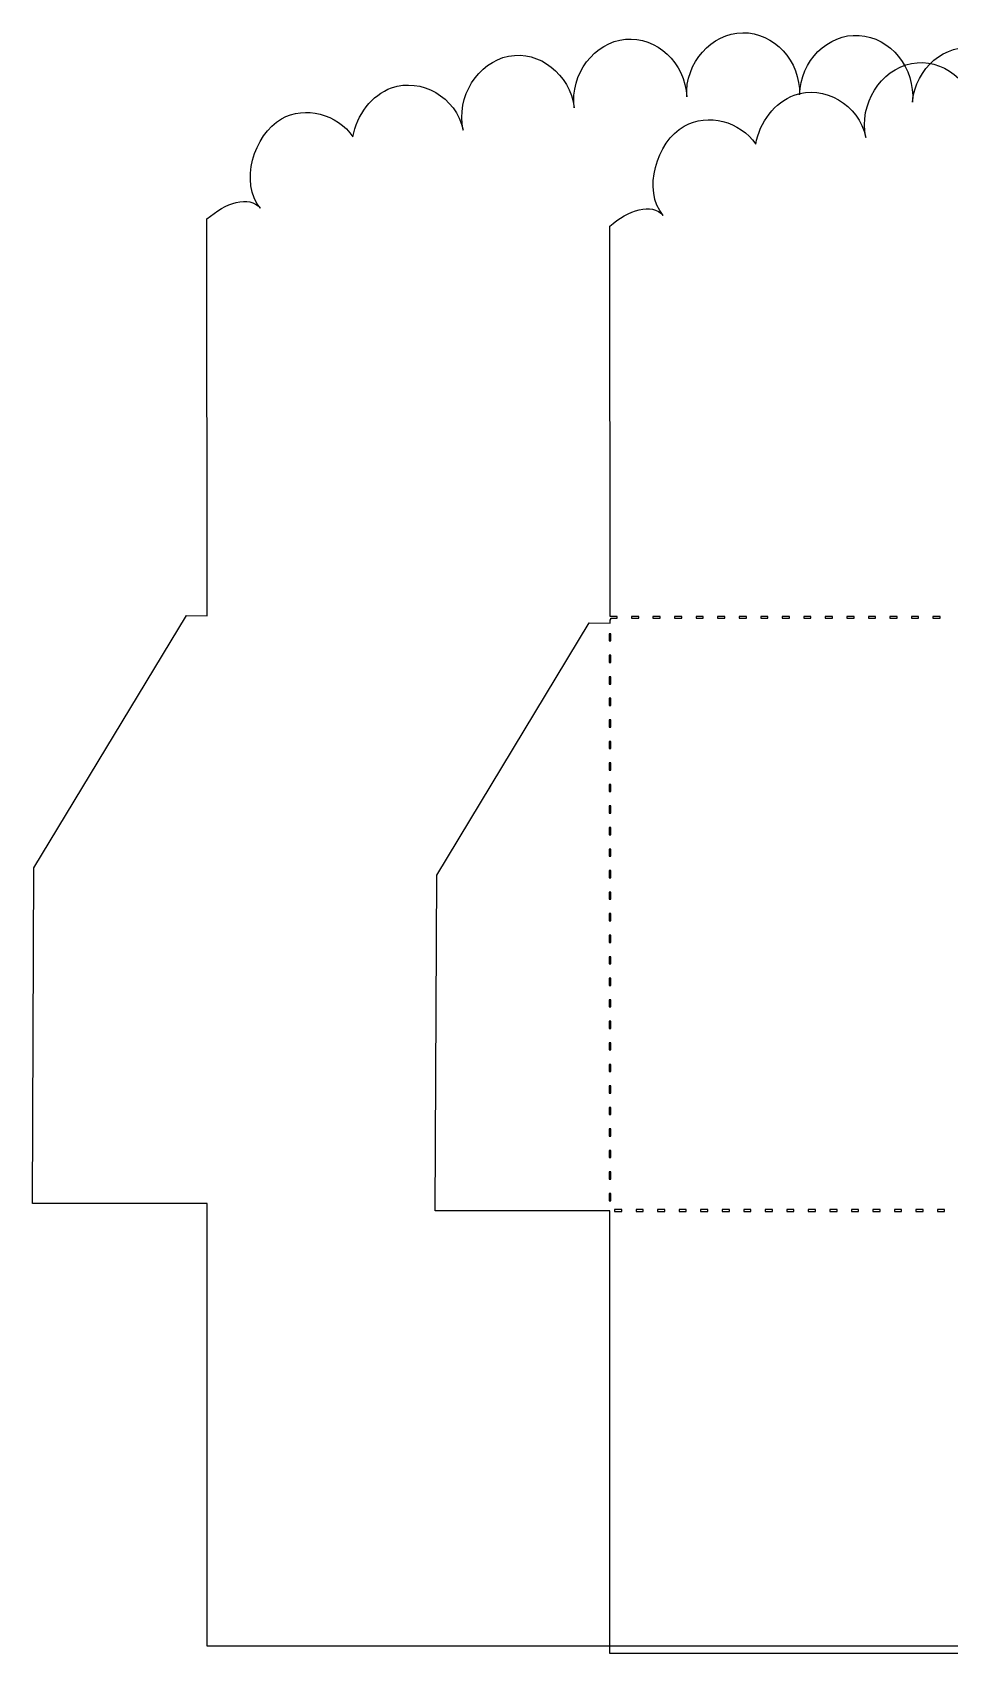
# Model space of a CAD drawing. Header units: centimetres. Extents: x -13.4 to 13.4, y -11.8 to 11.8.
# Drawn here: x -13.39 to 0, y -11.83 to 11.84 of the extents above; entities that cross this region are included whole.
import ezdxf

# ---------------------------------------------------------------- set-up
doc = ezdxf.new("R2010")
doc.units = ezdxf.units.CM
doc.header["$MEASUREMENT"] = 0
doc.layers.add('Layer 1', color=7, linetype='Continuous')

msp = doc.modelspace()

# ---------------------------------------------------------------- linework, layer by layer
at = {"layer": 'Layer 1', "color": 116, "lineweight": 25}
msp.add_open_spline([(-3.02312, 11.83286), (-3.47825, 11.82899), (-3.86565, 11.39617), (-3.84085, 10.89607), (-3.84085, 10.89607), (-3.86565, 11.39617), (-4.28038, 11.78024), (-4.73382, 11.73695), (-4.73382, 11.73695), (-5.18701, 11.69369), (-5.54468, 11.23149), (-5.48292, 10.73567), (-5.48292, 10.73567), (-5.54556, 11.23137), (-5.99234, 11.57631), (-6.44038, 11.48973), (-6.44038, 11.48973), (-6.88842, 11.40315), (-7.20999, 10.8975), (-7.10432, 10.41072), (-7.10432, 10.41072), (-7.21089, 10.89725), (-7.7162, 11.18018), (-8.14942, 11.02753), (-8.14942, 11.02753), (-8.43789, 10.92589), (-8.65537, 10.63217), (-8.71249, 10.31315), (-8.71249, 10.31315), (-8.94011, 10.64472), (-9.41273, 10.77186), (-9.75594, 10.57691), (-9.75594, 10.57691), (-10.16037, 10.34718), (-10.37352, 9.63384), (-10.06186, 9.26888), (-10.06186, 9.26888), (-10.23197, 9.46809), (-10.57301, 9.34625), (-10.84321, 9.11344), (-10.84321, 9.11344), (-10.84321, 9.11344), (-10.83908, 3.32072), (-10.83908, 3.32072), (-10.83908, 3.32072), (-10.83908, 3.32072), (-11.14418, 3.32485), (-11.14418, 3.32485), (-11.14418, 3.32485), (-11.14418, 3.32485), (-13.36999, -0.36195), (-13.36999, -0.36195), (-13.36999, -0.36195), (-13.36999, -0.36195), (-13.39149, -5.26005), (-13.39149, -5.26005), (-13.39149, -5.26005), (-13.39149, -5.26005), (-10.84157, -5.26005), (-10.84157, -5.26005), (-10.84157, -5.26005), (-10.84157, -5.26005), (-10.84157, -11.7258), (-10.84157, -11.7258), (-10.84157, -11.7258), (-10.84157, -11.7258), (4.92429, -11.7258), (4.92429, -11.7258), (4.92429, -11.7258), (4.92429, -11.7258), (4.92429, -5.26005), (4.92429, -5.26005), (4.92429, -5.26005), (4.92429, -5.26005), (7.51142, -5.26005), (7.51142, -5.26005), (7.51142, -5.26005), (7.51142, -5.26005), (7.48992, -0.36195), (7.48992, -0.36195), (7.48992, -0.36195), (7.48992, -0.36195), (5.23517, 3.30749), (5.23517, 3.30749), (5.23517, 3.30749), (5.23517, 3.30749), (4.9218, 3.31989), (4.9218, 3.31989), (4.9218, 3.31989), (4.9218, 3.31989), (4.92593, 9.09856), (4.92593, 9.09856), (4.92593, 9.09856), (4.65318, 9.34107), (4.30095, 9.47233), (4.12722, 9.26889), (4.12722, 9.26889), (4.43888, 9.63385), (4.22573, 10.34719), (3.8213, 10.57692), (3.8213, 10.57692), (3.41707, 10.80653), (2.83358, 10.58988), (2.68194, 10.11803), (2.68194, 10.11803), (2.83267, 10.59021), (2.54211, 11.12362), (2.10234, 11.25161), (2.10234, 11.25161), (1.66257, 11.3796), (1.174, 11.06137), (1.08617, 10.57031), (1.08617, 10.57031), (1.1731, 11.06155), (0.83564, 11.54529), (0.38502, 11.61376), (0.38502, 11.61376), (-0.0656, 11.68223), (-0.49878, 11.3186), (-0.54598, 10.82084), (-0.54598, 10.82084), (-0.49966, 11.3187), (-0.8698, 11.76674), (-1.32402, 11.79401), (-1.32402, 11.79401), (-1.77824, 11.82128), (-2.18118, 11.42368), (-2.19218, 10.92336), (-2.19218, 10.92336), (-2.18205, 11.4237), (-2.56826, 11.83673), (-3.02314, 11.83287), (-3.02314, 11.83287), (-3.02314, 11.83287), (-3.02312, 11.83286), (-3.02312, 11.83286)], degree=3, knots=[0, 0, 0, 0, 0.02857143, 0.02857143, 0.02857143, 0.02857143, 0.05714286, 0.05714286, 0.05714286, 0.05714286, 0.08571429, 0.08571429, 0.08571429, 0.08571429, 0.11428571, 0.11428571, 0.11428571, 0.11428571, 0.14285714, 0.14285714, 0.14285714, 0.14285714, 0.17142857, 0.17142857, 0.17142857, 0.17142857, 0.2, 0.2, 0.2, 0.2, 0.22857143, 0.22857143, 0.22857143, 0.22857143, 0.25714286, 0.25714286, 0.25714286, 0.25714286, 0.28571429, 0.28571429, 0.28571429, 0.28571429, 0.31428571, 0.31428571, 0.31428571, 0.31428571, 0.34285714, 0.34285714, 0.34285714, 0.34285714, 0.37142857, 0.37142857, 0.37142857, 0.37142857, 0.4, 0.4, 0.4, 0.4, 0.42857143, 0.42857143, 0.42857143, 0.42857143, 0.45714286, 0.45714286, 0.45714286, 0.45714286, 0.48571429, 0.48571429, 0.48571429, 0.48571429, 0.51428571, 0.51428571, 0.51428571, 0.51428571, 0.54285714, 0.54285714, 0.54285714, 0.54285714, 0.57142857, 0.57142857, 0.57142857, 0.57142857, 0.6, 0.6, 0.6, 0.6, 0.62857143, 0.62857143, 0.62857143, 0.62857143, 0.65714286, 0.65714286, 0.65714286, 0.65714286, 0.68571429, 0.68571429, 0.68571429, 0.68571429, 0.71428571, 0.71428571, 0.71428571, 0.71428571, 0.74285714, 0.74285714, 0.74285714, 0.74285714, 0.77142857, 0.77142857, 0.77142857, 0.77142857, 0.8, 0.8, 0.8, 0.8, 0.82857143, 0.82857143, 0.82857143, 0.82857143, 0.85714286, 0.85714286, 0.85714286, 0.85714286, 0.88571429, 0.88571429, 0.88571429, 0.88571429, 0.91428571, 0.91428571, 0.91428571, 0.91428571, 0.94285714, 0.94285714, 0.94285714, 0.94285714, 1, 1, 1, 1], dxfattribs=at)
at = {"layer": 'Layer 1', "color": 114, "lineweight": 25}
for points, knots in [([(2.85658, 11.72607), (2.40145, 11.7222), (2.01405, 11.28938), (2.03885, 10.78928), (2.03885, 10.78928), (2.01405, 11.28938), (1.59932, 11.67345), (1.14588, 11.63016), (1.14588, 11.63016), (0.69269, 11.5869), (0.33502, 11.1247), (0.39678, 10.62888), (0.39678, 10.62888), (0.33413, 11.12458), (-0.11264, 11.46952), (-0.56068, 11.38294), (-0.56068, 11.38294), (-1.00872, 11.29636), (-1.33029, 10.79071), (-1.22462, 10.30394), (-1.22462, 10.30394), (-1.33119, 10.79047), (-1.8365, 11.07339), (-2.26972, 10.92075), (-2.26972, 10.92075), (-2.55819, 10.81911), (-2.77567, 10.52539), (-2.83279, 10.20637), (-2.83279, 10.20637), (-3.06041, 10.53794), (-3.53303, 10.66508), (-3.87624, 10.47013), (-3.87624, 10.47013), (-4.28067, 10.2404), (-4.49383, 9.52706), (-4.18216, 9.1621), (-4.18216, 9.1621), (-4.35227, 9.36131), (-4.69331, 9.23947), (-4.96351, 9.00666), (-4.96351, 9.00666), (-4.96351, 9.00666), (-4.95937, 3.30902), (-4.95937, 3.30902), (-4.95937, 3.30902), (-4.95937, 3.30902), (-4.85602, 3.30902), (-4.85602, 3.30902), (-4.85602, 3.30902), (-4.85602, 3.30902), (-4.85602, 3.28339), (-4.85602, 3.28339), (-4.85602, 3.28339), (-4.85602, 3.28339), (-4.9478, 3.28339), (-4.9478, 3.28339), (-4.9478, 3.28339), (-4.9478, 3.28339), (-4.9478, 3.26685), (-4.9478, 3.26685), (-4.9478, 3.26685), (-4.9478, 3.26685), (-4.95938, 3.26685), (-4.95938, 3.26685), (-4.95938, 3.26685), (-4.95938, 3.26685), (-4.95938, 3.21393), (-4.95938, 3.21393), (-4.95938, 3.21393), (-4.95938, 3.21393), (-5.26448, 3.21807), (-5.26448, 3.21807), (-5.26448, 3.21807), (-5.26448, 3.21807), (-7.49029, -0.46873), (-7.49029, -0.46873), (-7.49029, -0.46873), (-7.49029, -0.46873), (-7.51179, -5.36683), (-7.51179, -5.36683), (-7.51179, -5.36683), (-7.51179, -5.36683), (-4.96187, -5.36683), (-4.96187, -5.36683), (-4.96187, -5.36683), (-4.96187, -5.36683), (-4.96187, -11.83259), (-4.96187, -11.83259), (-4.96187, -11.83259), (-4.96187, -11.83259), (10.80399, -11.83259), (10.80399, -11.83259), (10.80399, -11.83259), (10.80399, -11.83259), (10.80399, -5.36683), (10.80399, -5.36683), (10.80399, -5.36683), (10.80399, -5.36683), (13.39112, -5.36683), (13.39112, -5.36683), (13.39112, -5.36683), (13.39112, -5.36683), (13.36962, -0.46873), (13.36962, -0.46873), (13.36962, -0.46873), (13.36962, -0.46873), (11.11487, 3.20071), (11.11487, 3.20071), (11.11487, 3.20071), (11.11487, 3.20071), (10.80151, 3.21311), (10.80151, 3.21311), (10.80151, 3.21311), (10.80151, 3.21311), (10.80564, 8.99177), (10.80564, 8.99177), (10.80564, 8.99177), (10.53289, 9.23428), (10.18066, 9.36554), (10.00693, 9.1621), (10.00693, 9.1621), (10.31859, 9.52706), (10.10544, 10.2404), (9.70101, 10.47013), (9.70101, 10.47013), (9.29678, 10.69974), (8.71329, 10.48309), (8.56165, 10.01124), (8.56165, 10.01124), (8.71238, 10.48342), (8.42183, 11.01682), (7.98205, 11.14481), (7.98205, 11.14481), (7.54228, 11.2728), (7.05371, 10.95457), (6.96588, 10.46351), (6.96588, 10.46351), (7.05281, 10.95475), (6.71535, 11.43849), (6.26473, 11.50696), (6.26473, 11.50696), (5.81411, 11.57543), (5.38093, 11.21181), (5.33373, 10.71404), (5.33373, 10.71404), (5.38005, 11.2119), (5.00991, 11.65994), (4.55569, 11.68721), (4.55569, 11.68721), (4.10147, 11.71448), (3.69853, 11.31688), (3.68753, 10.81657), (3.68753, 10.81657), (3.69766, 11.3169), (3.31145, 11.72994), (2.85657, 11.72608), (2.85657, 11.72608), (2.85657, 11.72608), (2.85658, 11.72607), (2.85658, 11.72607)], [0, 0, 0, 0, 0.02439024, 0.02439024, 0.02439024, 0.02439024, 0.04878049, 0.04878049, 0.04878049, 0.04878049, 0.07317073, 0.07317073, 0.07317073, 0.07317073, 0.09756098, 0.09756098, 0.09756098, 0.09756098, 0.12195122, 0.12195122, 0.12195122, 0.12195122, 0.14634146, 0.14634146, 0.14634146, 0.14634146, 0.17073171, 0.17073171, 0.17073171, 0.17073171, 0.19512195, 0.19512195, 0.19512195, 0.19512195, 0.2195122, 0.2195122, 0.2195122, 0.2195122, 0.24390244, 0.24390244, 0.24390244, 0.24390244, 0.26829268, 0.26829268, 0.26829268, 0.26829268, 0.29268293, 0.29268293, 0.29268293, 0.29268293, 0.31707317, 0.31707317, 0.31707317, 0.31707317, 0.34146341, 0.34146341, 0.34146341, 0.34146341, 0.36585366, 0.36585366, 0.36585366, 0.36585366, 0.3902439, 0.3902439, 0.3902439, 0.3902439, 0.41463415, 0.41463415, 0.41463415, 0.41463415, 0.43902439, 0.43902439, 0.43902439, 0.43902439, 0.46341463, 0.46341463, 0.46341463, 0.46341463, 0.48780488, 0.48780488, 0.48780488, 0.48780488, 0.51219512, 0.51219512, 0.51219512, 0.51219512, 0.53658537, 0.53658537, 0.53658537, 0.53658537, 0.56097561, 0.56097561, 0.56097561, 0.56097561, 0.58536585, 0.58536585, 0.58536585, 0.58536585, 0.6097561, 0.6097561, 0.6097561, 0.6097561, 0.63414634, 0.63414634, 0.63414634, 0.63414634, 0.65853659, 0.65853659, 0.65853659, 0.65853659, 0.68292683, 0.68292683, 0.68292683, 0.68292683, 0.70731707, 0.70731707, 0.70731707, 0.70731707, 0.73170732, 0.73170732, 0.73170732, 0.73170732, 0.75609756, 0.75609756, 0.75609756, 0.75609756, 0.7804878, 0.7804878, 0.7804878, 0.7804878, 0.80487805, 0.80487805, 0.80487805, 0.80487805, 0.82926829, 0.82926829, 0.82926829, 0.82926829, 0.85365854, 0.85365854, 0.85365854, 0.85365854, 0.87804878, 0.87804878, 0.87804878, 0.87804878, 0.90243902, 0.90243902, 0.90243902, 0.90243902, 0.92682927, 0.92682927, 0.92682927, 0.92682927, 0.95121951, 0.95121951, 0.95121951, 0.95121951, 1, 1, 1, 1]), ([(-4.64684, 3.30902), (-4.64684, 3.30902), (-4.54183, 3.30902), (-4.54183, 3.30902), (-4.54183, 3.30902), (-4.54183, 3.30902), (-4.54183, 3.28339), (-4.54183, 3.28339), (-4.54183, 3.28339), (-4.54183, 3.28339), (-4.64684, 3.28339), (-4.64684, 3.28339), (-4.64684, 3.28339), (-4.64684, 3.28339), (-4.64684, 3.30902), (-4.64684, 3.30902)], [0, 0, 0, 0, 0.2, 0.2, 0.2, 0.2, 0.4, 0.4, 0.4, 0.4, 0.6, 0.6, 0.6, 0.6, 1, 1, 1, 1]), ([(-4.33265, 3.30902), (-4.33265, 3.30902), (-4.22764, 3.30902), (-4.22764, 3.30902), (-4.22764, 3.30902), (-4.22764, 3.30902), (-4.22764, 3.28339), (-4.22764, 3.28339), (-4.22764, 3.28339), (-4.22764, 3.28339), (-4.33265, 3.28339), (-4.33265, 3.28339), (-4.33265, 3.28339), (-4.33265, 3.28339), (-4.33265, 3.30902), (-4.33265, 3.30902)], [0, 0, 0, 0, 0.2, 0.2, 0.2, 0.2, 0.4, 0.4, 0.4, 0.4, 0.6, 0.6, 0.6, 0.6, 1, 1, 1, 1]), ([(-4.01763, 3.30902), (-4.01763, 3.30902), (-3.91345, 3.30902), (-3.91345, 3.30902), (-3.91345, 3.30902), (-3.91345, 3.30902), (-3.91345, 3.28339), (-3.91345, 3.28339), (-3.91345, 3.28339), (-3.91345, 3.28339), (-4.01763, 3.28339), (-4.01763, 3.28339), (-4.01763, 3.28339), (-4.01763, 3.28339), (-4.01763, 3.30902), (-4.01763, 3.30902)], [0, 0, 0, 0, 0.2, 0.2, 0.2, 0.2, 0.4, 0.4, 0.4, 0.4, 0.6, 0.6, 0.6, 0.6, 1, 1, 1, 1]), ([(-3.70344, 3.30902), (-3.70344, 3.30902), (-3.59926, 3.30902), (-3.59926, 3.30902), (-3.59926, 3.30902), (-3.59926, 3.30902), (-3.59926, 3.28339), (-3.59926, 3.28339), (-3.59926, 3.28339), (-3.59926, 3.28339), (-3.70344, 3.28339), (-3.70344, 3.28339), (-3.70344, 3.28339), (-3.70344, 3.28339), (-3.70344, 3.30902), (-3.70344, 3.30902)], [0, 0, 0, 0, 0.2, 0.2, 0.2, 0.2, 0.4, 0.4, 0.4, 0.4, 0.6, 0.6, 0.6, 0.6, 1, 1, 1, 1]), ([(-3.38924, 3.30902), (-3.38924, 3.30902), (-3.28423, 3.30902), (-3.28423, 3.30902), (-3.28423, 3.30902), (-3.28423, 3.30902), (-3.28423, 3.28339), (-3.28423, 3.28339), (-3.28423, 3.28339), (-3.28423, 3.28339), (-3.38924, 3.28339), (-3.38924, 3.28339), (-3.38924, 3.28339), (-3.38924, 3.28339), (-3.38924, 3.30902), (-3.38924, 3.30902)], [0, 0, 0, 0, 0.2, 0.2, 0.2, 0.2, 0.4, 0.4, 0.4, 0.4, 0.6, 0.6, 0.6, 0.6, 1, 1, 1, 1]), ([(-3.07505, 3.30902), (-3.07505, 3.30902), (-2.97004, 3.30902), (-2.97004, 3.30902), (-2.97004, 3.30902), (-2.97004, 3.30902), (-2.97004, 3.28339), (-2.97004, 3.28339), (-2.97004, 3.28339), (-2.97004, 3.28339), (-3.07505, 3.28339), (-3.07505, 3.28339), (-3.07505, 3.28339), (-3.07505, 3.28339), (-3.07505, 3.30902), (-3.07505, 3.30902)], [0, 0, 0, 0, 0.2, 0.2, 0.2, 0.2, 0.4, 0.4, 0.4, 0.4, 0.6, 0.6, 0.6, 0.6, 1, 1, 1, 1]), ([(-2.76086, 3.30902), (-2.76086, 3.30902), (-2.65585, 3.30902), (-2.65585, 3.30902), (-2.65585, 3.30902), (-2.65585, 3.30902), (-2.65585, 3.28339), (-2.65585, 3.28339), (-2.65585, 3.28339), (-2.65585, 3.28339), (-2.76086, 3.28339), (-2.76086, 3.28339), (-2.76086, 3.28339), (-2.76086, 3.28339), (-2.76086, 3.30902), (-2.76086, 3.30902)], [0, 0, 0, 0, 0.2, 0.2, 0.2, 0.2, 0.4, 0.4, 0.4, 0.4, 0.6, 0.6, 0.6, 0.6, 1, 1, 1, 1]), ([(-2.44666, 3.30902), (-2.44666, 3.30902), (-2.34165, 3.30902), (-2.34165, 3.30902), (-2.34165, 3.30902), (-2.34165, 3.30902), (-2.34165, 3.28339), (-2.34165, 3.28339), (-2.34165, 3.28339), (-2.34165, 3.28339), (-2.44666, 3.28339), (-2.44666, 3.28339), (-2.44666, 3.28339), (-2.44666, 3.28339), (-2.44666, 3.30902), (-2.44666, 3.30902)], [0, 0, 0, 0, 0.2, 0.2, 0.2, 0.2, 0.4, 0.4, 0.4, 0.4, 0.6, 0.6, 0.6, 0.6, 1, 1, 1, 1]), ([(-2.13247, 3.30902), (-2.13247, 3.30902), (-2.02746, 3.30902), (-2.02746, 3.30902), (-2.02746, 3.30902), (-2.02746, 3.30902), (-2.02746, 3.28339), (-2.02746, 3.28339), (-2.02746, 3.28339), (-2.02746, 3.28339), (-2.13247, 3.28339), (-2.13247, 3.28339), (-2.13247, 3.28339), (-2.13247, 3.28339), (-2.13247, 3.30902), (-2.13247, 3.30902)], [0, 0, 0, 0, 0.2, 0.2, 0.2, 0.2, 0.4, 0.4, 0.4, 0.4, 0.6, 0.6, 0.6, 0.6, 1, 1, 1, 1]), ([(-1.81745, 3.30902), (-1.81745, 3.30902), (-1.71327, 3.30902), (-1.71327, 3.30902), (-1.71327, 3.30902), (-1.71327, 3.30902), (-1.71327, 3.28339), (-1.71327, 3.28339), (-1.71327, 3.28339), (-1.71327, 3.28339), (-1.81745, 3.28339), (-1.81745, 3.28339), (-1.81745, 3.28339), (-1.81745, 3.28339), (-1.81745, 3.30902), (-1.81745, 3.30902)], [0, 0, 0, 0, 0.2, 0.2, 0.2, 0.2, 0.4, 0.4, 0.4, 0.4, 0.6, 0.6, 0.6, 0.6, 1, 1, 1, 1]), ([(-1.50326, 3.30902), (-1.50326, 3.30902), (-1.39825, 3.30902), (-1.39825, 3.30902), (-1.39825, 3.30902), (-1.39825, 3.30902), (-1.39825, 3.28339), (-1.39825, 3.28339), (-1.39825, 3.28339), (-1.39825, 3.28339), (-1.50326, 3.28339), (-1.50326, 3.28339), (-1.50326, 3.28339), (-1.50326, 3.28339), (-1.50326, 3.30902), (-1.50326, 3.30902)], [0, 0, 0, 0, 0.2, 0.2, 0.2, 0.2, 0.4, 0.4, 0.4, 0.4, 0.6, 0.6, 0.6, 0.6, 1, 1, 1, 1]), ([(-1.18907, 3.30902), (-1.18907, 3.30902), (-1.08406, 3.30902), (-1.08406, 3.30902), (-1.08406, 3.30902), (-1.08406, 3.30902), (-1.08406, 3.28339), (-1.08406, 3.28339), (-1.08406, 3.28339), (-1.08406, 3.28339), (-1.18907, 3.28339), (-1.18907, 3.28339), (-1.18907, 3.28339), (-1.18907, 3.28339), (-1.18907, 3.30902), (-1.18907, 3.30902)], [0, 0, 0, 0, 0.2, 0.2, 0.2, 0.2, 0.4, 0.4, 0.4, 0.4, 0.6, 0.6, 0.6, 0.6, 1, 1, 1, 1]), ([(-0.87487, 3.30902), (-0.87487, 3.30902), (-0.76986, 3.30902), (-0.76986, 3.30902), (-0.76986, 3.30902), (-0.76986, 3.30902), (-0.76986, 3.28339), (-0.76986, 3.28339), (-0.76986, 3.28339), (-0.76986, 3.28339), (-0.87487, 3.28339), (-0.87487, 3.28339), (-0.87487, 3.28339), (-0.87487, 3.28339), (-0.87487, 3.30902), (-0.87487, 3.30902)], [0, 0, 0, 0, 0.2, 0.2, 0.2, 0.2, 0.4, 0.4, 0.4, 0.4, 0.6, 0.6, 0.6, 0.6, 1, 1, 1, 1]), ([(-0.56068, 3.30902), (-0.56068, 3.30902), (-0.45567, 3.30902), (-0.45567, 3.30902), (-0.45567, 3.30902), (-0.45567, 3.30902), (-0.45567, 3.28339), (-0.45567, 3.28339), (-0.45567, 3.28339), (-0.45567, 3.28339), (-0.56068, 3.28339), (-0.56068, 3.28339), (-0.56068, 3.28339), (-0.56068, 3.28339), (-0.56068, 3.30902), (-0.56068, 3.30902)], [0, 0, 0, 0, 0.2, 0.2, 0.2, 0.2, 0.4, 0.4, 0.4, 0.4, 0.6, 0.6, 0.6, 0.6, 1, 1, 1, 1]), ([(-0.24649, 3.30902), (-0.24649, 3.30902), (-0.14148, 3.30902), (-0.14148, 3.30902), (-0.14148, 3.30902), (-0.14148, 3.30902), (-0.14148, 3.28339), (-0.14148, 3.28339), (-0.14148, 3.28339), (-0.14148, 3.28339), (-0.24649, 3.28339), (-0.24649, 3.28339), (-0.24649, 3.28339), (-0.24649, 3.28339), (-0.24649, 3.30902), (-0.24649, 3.30902)], [0, 0, 0, 0, 0.2, 0.2, 0.2, 0.2, 0.4, 0.4, 0.4, 0.4, 0.6, 0.6, 0.6, 0.6, 1, 1, 1, 1]), ([(-4.97426, 3.05683), (-4.97426, 3.05683), (-4.9478, 3.05683), (-4.9478, 3.05683), (-4.9478, 3.05683), (-4.9478, 3.05683), (-4.9478, 2.95265), (-4.9478, 2.95265), (-4.9478, 2.95265), (-4.9478, 2.95265), (-4.97426, 2.95265), (-4.97426, 2.95265), (-4.97426, 2.95265), (-4.97426, 2.95265), (-4.97426, 3.05683), (-4.97426, 3.05683)], [0, 0, 0, 0, 0.2, 0.2, 0.2, 0.2, 0.4, 0.4, 0.4, 0.4, 0.6, 0.6, 0.6, 0.6, 1, 1, 1, 1]), ([(-4.97426, 2.74264), (-4.97426, 2.74264), (-4.9478, 2.74264), (-4.9478, 2.74264), (-4.9478, 2.74264), (-4.9478, 2.74264), (-4.9478, 2.63763), (-4.9478, 2.63763), (-4.9478, 2.63763), (-4.9478, 2.63763), (-4.97426, 2.63763), (-4.97426, 2.63763), (-4.97426, 2.63763), (-4.97426, 2.63763), (-4.97426, 2.74264), (-4.97426, 2.74264)], [0, 0, 0, 0, 0.2, 0.2, 0.2, 0.2, 0.4, 0.4, 0.4, 0.4, 0.6, 0.6, 0.6, 0.6, 1, 1, 1, 1]), ([(-4.97426, 2.42845), (-4.97426, 2.42845), (-4.9478, 2.42845), (-4.9478, 2.42845), (-4.9478, 2.42845), (-4.9478, 2.42845), (-4.9478, 2.32344), (-4.9478, 2.32344), (-4.9478, 2.32344), (-4.9478, 2.32344), (-4.97426, 2.32344), (-4.97426, 2.32344), (-4.97426, 2.32344), (-4.97426, 2.32344), (-4.97426, 2.42845), (-4.97426, 2.42845)], [0, 0, 0, 0, 0.2, 0.2, 0.2, 0.2, 0.4, 0.4, 0.4, 0.4, 0.6, 0.6, 0.6, 0.6, 1, 1, 1, 1]), ([(-4.97426, 2.11426), (-4.97426, 2.11426), (-4.9478, 2.11426), (-4.9478, 2.11426), (-4.9478, 2.11426), (-4.9478, 2.11426), (-4.9478, 2.00925), (-4.9478, 2.00925), (-4.9478, 2.00925), (-4.9478, 2.00925), (-4.97426, 2.00925), (-4.97426, 2.00925), (-4.97426, 2.00925), (-4.97426, 2.00925), (-4.97426, 2.11426), (-4.97426, 2.11426)], [0, 0, 0, 0, 0.2, 0.2, 0.2, 0.2, 0.4, 0.4, 0.4, 0.4, 0.6, 0.6, 0.6, 0.6, 1, 1, 1, 1]), ([(-4.97426, 1.80006), (-4.97426, 1.80006), (-4.9478, 1.80006), (-4.9478, 1.80006), (-4.9478, 1.80006), (-4.9478, 1.80006), (-4.9478, 1.69505), (-4.9478, 1.69505), (-4.9478, 1.69505), (-4.9478, 1.69505), (-4.97426, 1.69505), (-4.97426, 1.69505), (-4.97426, 1.69505), (-4.97426, 1.69505), (-4.97426, 1.80006), (-4.97426, 1.80006)], [0, 0, 0, 0, 0.2, 0.2, 0.2, 0.2, 0.4, 0.4, 0.4, 0.4, 0.6, 0.6, 0.6, 0.6, 1, 1, 1, 1]), ([(-4.97426, 1.48505), (-4.97426, 1.48505), (-4.9478, 1.48505), (-4.9478, 1.48505), (-4.9478, 1.48505), (-4.9478, 1.48505), (-4.9478, 1.38087), (-4.9478, 1.38087), (-4.9478, 1.38087), (-4.9478, 1.38087), (-4.97426, 1.38087), (-4.97426, 1.38087), (-4.97426, 1.38087), (-4.97426, 1.38087), (-4.97426, 1.48505), (-4.97426, 1.48505)], [0, 0, 0, 0, 0.2, 0.2, 0.2, 0.2, 0.4, 0.4, 0.4, 0.4, 0.6, 0.6, 0.6, 0.6, 1, 1, 1, 1]), ([(-4.97426, 1.17085), (-4.97426, 1.17085), (-4.9478, 1.17085), (-4.9478, 1.17085), (-4.9478, 1.17085), (-4.9478, 1.17085), (-4.9478, 1.06667), (-4.9478, 1.06667), (-4.9478, 1.06667), (-4.9478, 1.06667), (-4.97426, 1.06667), (-4.97426, 1.06667), (-4.97426, 1.06667), (-4.97426, 1.06667), (-4.97426, 1.17085), (-4.97426, 1.17085)], [0, 0, 0, 0, 0.2, 0.2, 0.2, 0.2, 0.4, 0.4, 0.4, 0.4, 0.6, 0.6, 0.6, 0.6, 1, 1, 1, 1]), ([(-4.97426, 0.85666), (-4.97426, 0.85666), (-4.9478, 0.85666), (-4.9478, 0.85666), (-4.9478, 0.85666), (-4.9478, 0.85666), (-4.9478, 0.75165), (-4.9478, 0.75165), (-4.9478, 0.75165), (-4.9478, 0.75165), (-4.97426, 0.75165), (-4.97426, 0.75165), (-4.97426, 0.75165), (-4.97426, 0.75165), (-4.97426, 0.85666), (-4.97426, 0.85666)], [0, 0, 0, 0, 0.2, 0.2, 0.2, 0.2, 0.4, 0.4, 0.4, 0.4, 0.6, 0.6, 0.6, 0.6, 1, 1, 1, 1]), ([(-4.97426, 0.54247), (-4.97426, 0.54247), (-4.9478, 0.54247), (-4.9478, 0.54247), (-4.9478, 0.54247), (-4.9478, 0.54247), (-4.9478, 0.43746), (-4.9478, 0.43746), (-4.9478, 0.43746), (-4.9478, 0.43746), (-4.97426, 0.43746), (-4.97426, 0.43746), (-4.97426, 0.43746), (-4.97426, 0.43746), (-4.97426, 0.54247), (-4.97426, 0.54247)], [0, 0, 0, 0, 0.2, 0.2, 0.2, 0.2, 0.4, 0.4, 0.4, 0.4, 0.6, 0.6, 0.6, 0.6, 1, 1, 1, 1]), ([(-4.97426, 0.22827), (-4.97426, 0.22827), (-4.9478, 0.22827), (-4.9478, 0.22827), (-4.9478, 0.22827), (-4.9478, 0.22827), (-4.9478, 0.12326), (-4.9478, 0.12326), (-4.9478, 0.12326), (-4.9478, 0.12326), (-4.97426, 0.12326), (-4.97426, 0.12326), (-4.97426, 0.12326), (-4.97426, 0.12326), (-4.97426, 0.22827), (-4.97426, 0.22827)], [0, 0, 0, 0, 0.2, 0.2, 0.2, 0.2, 0.4, 0.4, 0.4, 0.4, 0.6, 0.6, 0.6, 0.6, 1, 1, 1, 1]), ([(-4.97426, -0.08592), (-4.97426, -0.08592), (-4.9478, -0.08592), (-4.9478, -0.08592), (-4.9478, -0.08592), (-4.9478, -0.08592), (-4.9478, -0.19093), (-4.9478, -0.19093), (-4.9478, -0.19093), (-4.9478, -0.19093), (-4.97426, -0.19093), (-4.97426, -0.19093), (-4.97426, -0.19093), (-4.97426, -0.19093), (-4.97426, -0.08592), (-4.97426, -0.08592)], [0, 0, 0, 0, 0.2, 0.2, 0.2, 0.2, 0.4, 0.4, 0.4, 0.4, 0.6, 0.6, 0.6, 0.6, 1, 1, 1, 1]), ([(-4.97426, -0.40011), (-4.97426, -0.40011), (-4.9478, -0.40011), (-4.9478, -0.40011), (-4.9478, -0.40011), (-4.9478, -0.40011), (-4.9478, -0.50512), (-4.9478, -0.50512), (-4.9478, -0.50512), (-4.9478, -0.50512), (-4.97426, -0.50512), (-4.97426, -0.50512), (-4.97426, -0.50512), (-4.97426, -0.50512), (-4.97426, -0.40011), (-4.97426, -0.40011)], [0, 0, 0, 0, 0.2, 0.2, 0.2, 0.2, 0.4, 0.4, 0.4, 0.4, 0.6, 0.6, 0.6, 0.6, 1, 1, 1, 1]), ([(-4.97426, -0.71513), (-4.97426, -0.71513), (-4.9478, -0.71513), (-4.9478, -0.71513), (-4.9478, -0.71513), (-4.9478, -0.71513), (-4.9478, -0.81931), (-4.9478, -0.81931), (-4.9478, -0.81931), (-4.9478, -0.81931), (-4.97426, -0.81931), (-4.97426, -0.81931), (-4.97426, -0.81931), (-4.97426, -0.81931), (-4.97426, -0.71513), (-4.97426, -0.71513)], [0, 0, 0, 0, 0.2, 0.2, 0.2, 0.2, 0.4, 0.4, 0.4, 0.4, 0.6, 0.6, 0.6, 0.6, 1, 1, 1, 1]), ([(-4.97426, -1.02932), (-4.97426, -1.02932), (-4.9478, -1.02932), (-4.9478, -1.02932), (-4.9478, -1.02932), (-4.9478, -1.02932), (-4.9478, -1.13433), (-4.9478, -1.13433), (-4.9478, -1.13433), (-4.9478, -1.13433), (-4.97426, -1.13433), (-4.97426, -1.13433), (-4.97426, -1.13433), (-4.97426, -1.13433), (-4.97426, -1.02932), (-4.97426, -1.02932)], [0, 0, 0, 0, 0.2, 0.2, 0.2, 0.2, 0.4, 0.4, 0.4, 0.4, 0.6, 0.6, 0.6, 0.6, 1, 1, 1, 1]), ([(-4.97426, -1.34352), (-4.97426, -1.34352), (-4.9478, -1.34352), (-4.9478, -1.34352), (-4.9478, -1.34352), (-4.9478, -1.34352), (-4.9478, -1.44853), (-4.9478, -1.44853), (-4.9478, -1.44853), (-4.9478, -1.44853), (-4.97426, -1.44853), (-4.97426, -1.44853), (-4.97426, -1.44853), (-4.97426, -1.44853), (-4.97426, -1.34352), (-4.97426, -1.34352)], [0, 0, 0, 0, 0.2, 0.2, 0.2, 0.2, 0.4, 0.4, 0.4, 0.4, 0.6, 0.6, 0.6, 0.6, 1, 1, 1, 1]), ([(-4.97426, -1.65771), (-4.97426, -1.65771), (-4.9478, -1.65771), (-4.9478, -1.65771), (-4.9478, -1.65771), (-4.9478, -1.65771), (-4.9478, -1.76272), (-4.9478, -1.76272), (-4.9478, -1.76272), (-4.9478, -1.76272), (-4.97426, -1.76272), (-4.97426, -1.76272), (-4.97426, -1.76272), (-4.97426, -1.76272), (-4.97426, -1.65771), (-4.97426, -1.65771)], [0, 0, 0, 0, 0.2, 0.2, 0.2, 0.2, 0.4, 0.4, 0.4, 0.4, 0.6, 0.6, 0.6, 0.6, 1, 1, 1, 1]), ([(-4.97426, -1.9719), (-4.97426, -1.9719), (-4.9478, -1.9719), (-4.9478, -1.9719), (-4.9478, -1.9719), (-4.9478, -1.9719), (-4.9478, -2.07691), (-4.9478, -2.07691), (-4.9478, -2.07691), (-4.9478, -2.07691), (-4.97426, -2.07691), (-4.97426, -2.07691), (-4.97426, -2.07691), (-4.97426, -2.07691), (-4.97426, -1.9719), (-4.97426, -1.9719)], [0, 0, 0, 0, 0.2, 0.2, 0.2, 0.2, 0.4, 0.4, 0.4, 0.4, 0.6, 0.6, 0.6, 0.6, 1, 1, 1, 1]), ([(-4.97426, -2.2861), (-4.97426, -2.2861), (-4.9478, -2.2861), (-4.9478, -2.2861), (-4.9478, -2.2861), (-4.9478, -2.2861), (-4.9478, -2.39111), (-4.9478, -2.39111), (-4.9478, -2.39111), (-4.9478, -2.39111), (-4.97426, -2.39111), (-4.97426, -2.39111), (-4.97426, -2.39111), (-4.97426, -2.39111), (-4.97426, -2.2861), (-4.97426, -2.2861)], [0, 0, 0, 0, 0.2, 0.2, 0.2, 0.2, 0.4, 0.4, 0.4, 0.4, 0.6, 0.6, 0.6, 0.6, 1, 1, 1, 1]), ([(-4.97426, -2.60111), (-4.97426, -2.60111), (-4.9478, -2.60111), (-4.9478, -2.60111), (-4.9478, -2.60111), (-4.9478, -2.60111), (-4.9478, -2.70529), (-4.9478, -2.70529), (-4.9478, -2.70529), (-4.9478, -2.70529), (-4.97426, -2.70529), (-4.97426, -2.70529), (-4.97426, -2.70529), (-4.97426, -2.70529), (-4.97426, -2.60111), (-4.97426, -2.60111)], [0, 0, 0, 0, 0.2, 0.2, 0.2, 0.2, 0.4, 0.4, 0.4, 0.4, 0.6, 0.6, 0.6, 0.6, 1, 1, 1, 1]), ([(-4.97426, -2.91531), (-4.97426, -2.91531), (-4.9478, -2.91531), (-4.9478, -2.91531), (-4.9478, -2.91531), (-4.9478, -2.91531), (-4.9478, -3.01949), (-4.9478, -3.01949), (-4.9478, -3.01949), (-4.9478, -3.01949), (-4.97426, -3.01949), (-4.97426, -3.01949), (-4.97426, -3.01949), (-4.97426, -3.01949), (-4.97426, -2.91531), (-4.97426, -2.91531)], [0, 0, 0, 0, 0.2, 0.2, 0.2, 0.2, 0.4, 0.4, 0.4, 0.4, 0.6, 0.6, 0.6, 0.6, 1, 1, 1, 1]), ([(-4.97426, -3.2295), (-4.97426, -3.2295), (-4.9478, -3.2295), (-4.9478, -3.2295), (-4.9478, -3.2295), (-4.9478, -3.2295), (-4.9478, -3.33451), (-4.9478, -3.33451), (-4.9478, -3.33451), (-4.9478, -3.33451), (-4.97426, -3.33451), (-4.97426, -3.33451), (-4.97426, -3.33451), (-4.97426, -3.33451), (-4.97426, -3.2295), (-4.97426, -3.2295)], [0, 0, 0, 0, 0.2, 0.2, 0.2, 0.2, 0.4, 0.4, 0.4, 0.4, 0.6, 0.6, 0.6, 0.6, 1, 1, 1, 1]), ([(-4.97426, -3.54369), (-4.97426, -3.54369), (-4.9478, -3.54369), (-4.9478, -3.54369), (-4.9478, -3.54369), (-4.9478, -3.54369), (-4.9478, -3.6487), (-4.9478, -3.6487), (-4.9478, -3.6487), (-4.9478, -3.6487), (-4.97426, -3.6487), (-4.97426, -3.6487), (-4.97426, -3.6487), (-4.97426, -3.6487), (-4.97426, -3.54369), (-4.97426, -3.54369)], [0, 0, 0, 0, 0.2, 0.2, 0.2, 0.2, 0.4, 0.4, 0.4, 0.4, 0.6, 0.6, 0.6, 0.6, 1, 1, 1, 1]), ([(-4.97426, -3.85788), (-4.97426, -3.85788), (-4.9478, -3.85788), (-4.9478, -3.85788), (-4.9478, -3.85788), (-4.9478, -3.85788), (-4.9478, -3.96289), (-4.9478, -3.96289), (-4.9478, -3.96289), (-4.9478, -3.96289), (-4.97426, -3.96289), (-4.97426, -3.96289), (-4.97426, -3.96289), (-4.97426, -3.96289), (-4.97426, -3.85788), (-4.97426, -3.85788)], [0, 0, 0, 0, 0.2, 0.2, 0.2, 0.2, 0.4, 0.4, 0.4, 0.4, 0.6, 0.6, 0.6, 0.6, 1, 1, 1, 1]), ([(-4.97426, -4.17208), (-4.97426, -4.17208), (-4.9478, -4.17208), (-4.9478, -4.17208), (-4.9478, -4.17208), (-4.9478, -4.17208), (-4.9478, -4.27709), (-4.9478, -4.27709), (-4.9478, -4.27709), (-4.9478, -4.27709), (-4.97426, -4.27709), (-4.97426, -4.27709), (-4.97426, -4.27709), (-4.97426, -4.27709), (-4.97426, -4.17208), (-4.97426, -4.17208)], [0, 0, 0, 0, 0.2, 0.2, 0.2, 0.2, 0.4, 0.4, 0.4, 0.4, 0.6, 0.6, 0.6, 0.6, 1, 1, 1, 1]), ([(-4.97426, -4.4871), (-4.97426, -4.4871), (-4.9478, -4.4871), (-4.9478, -4.4871), (-4.9478, -4.4871), (-4.9478, -4.4871), (-4.9478, -4.59128), (-4.9478, -4.59128), (-4.9478, -4.59128), (-4.9478, -4.59128), (-4.97426, -4.59128), (-4.97426, -4.59128), (-4.97426, -4.59128), (-4.97426, -4.59128), (-4.97426, -4.4871), (-4.97426, -4.4871)], [0, 0, 0, 0, 0.2, 0.2, 0.2, 0.2, 0.4, 0.4, 0.4, 0.4, 0.6, 0.6, 0.6, 0.6, 1, 1, 1, 1]), ([(-4.97426, -4.80129), (-4.97426, -4.80129), (-4.9478, -4.80129), (-4.9478, -4.80129), (-4.9478, -4.80129), (-4.9478, -4.80129), (-4.9478, -4.90547), (-4.9478, -4.90547), (-4.9478, -4.90547), (-4.9478, -4.90547), (-4.97426, -4.90547), (-4.97426, -4.90547), (-4.97426, -4.90547), (-4.97426, -4.90547), (-4.97426, -4.80129), (-4.97426, -4.80129)], [0, 0, 0, 0, 0.2, 0.2, 0.2, 0.2, 0.4, 0.4, 0.4, 0.4, 0.6, 0.6, 0.6, 0.6, 1, 1, 1, 1]), ([(-4.97426, -5.11548), (-4.97426, -5.11548), (-4.9478, -5.11548), (-4.9478, -5.11548), (-4.9478, -5.11548), (-4.9478, -5.11548), (-4.9478, -5.22049), (-4.9478, -5.22049), (-4.9478, -5.22049), (-4.9478, -5.22049), (-4.97426, -5.22049), (-4.97426, -5.22049), (-4.97426, -5.22049), (-4.97426, -5.22049), (-4.97426, -5.11548), (-4.97426, -5.11548)], [0, 0, 0, 0, 0.2, 0.2, 0.2, 0.2, 0.4, 0.4, 0.4, 0.4, 0.6, 0.6, 0.6, 0.6, 1, 1, 1, 1]), ([(-4.89489, -5.3503), (-4.89489, -5.3503), (-4.78988, -5.3503), (-4.78988, -5.3503), (-4.78988, -5.3503), (-4.78988, -5.3503), (-4.78988, -5.37676), (-4.78988, -5.37676), (-4.78988, -5.37676), (-4.78988, -5.37676), (-4.89489, -5.37676), (-4.89489, -5.37676), (-4.89489, -5.37676), (-4.89489, -5.37676), (-4.89489, -5.3503), (-4.89489, -5.3503)], [0, 0, 0, 0, 0.2, 0.2, 0.2, 0.2, 0.4, 0.4, 0.4, 0.4, 0.6, 0.6, 0.6, 0.6, 1, 1, 1, 1]), ([(-4.58069, -5.3503), (-4.58069, -5.3503), (-4.47568, -5.3503), (-4.47568, -5.3503), (-4.47568, -5.3503), (-4.47568, -5.3503), (-4.47568, -5.37676), (-4.47568, -5.37676), (-4.47568, -5.37676), (-4.47568, -5.37676), (-4.58069, -5.37676), (-4.58069, -5.37676), (-4.58069, -5.37676), (-4.58069, -5.37676), (-4.58069, -5.3503), (-4.58069, -5.3503)], [0, 0, 0, 0, 0.2, 0.2, 0.2, 0.2, 0.4, 0.4, 0.4, 0.4, 0.6, 0.6, 0.6, 0.6, 1, 1, 1, 1]), ([(-4.26567, -5.3503), (-4.26567, -5.3503), (-4.16149, -5.3503), (-4.16149, -5.3503), (-4.16149, -5.3503), (-4.16149, -5.3503), (-4.16149, -5.37676), (-4.16149, -5.37676), (-4.16149, -5.37676), (-4.16149, -5.37676), (-4.26567, -5.37676), (-4.26567, -5.37676), (-4.26567, -5.37676), (-4.26567, -5.37676), (-4.26567, -5.3503), (-4.26567, -5.3503)], [0, 0, 0, 0, 0.2, 0.2, 0.2, 0.2, 0.4, 0.4, 0.4, 0.4, 0.6, 0.6, 0.6, 0.6, 1, 1, 1, 1]), ([(-3.95148, -5.3503), (-3.95148, -5.3503), (-3.84647, -5.3503), (-3.84647, -5.3503), (-3.84647, -5.3503), (-3.84647, -5.3503), (-3.84647, -5.37676), (-3.84647, -5.37676), (-3.84647, -5.37676), (-3.84647, -5.37676), (-3.95148, -5.37676), (-3.95148, -5.37676), (-3.95148, -5.37676), (-3.95148, -5.37676), (-3.95148, -5.3503), (-3.95148, -5.3503)], [0, 0, 0, 0, 0.2, 0.2, 0.2, 0.2, 0.4, 0.4, 0.4, 0.4, 0.6, 0.6, 0.6, 0.6, 1, 1, 1, 1]), ([(-3.63729, -5.3503), (-3.63729, -5.3503), (-3.53228, -5.3503), (-3.53228, -5.3503), (-3.53228, -5.3503), (-3.53228, -5.3503), (-3.53228, -5.37676), (-3.53228, -5.37676), (-3.53228, -5.37676), (-3.53228, -5.37676), (-3.63729, -5.37676), (-3.63729, -5.37676), (-3.63729, -5.37676), (-3.63729, -5.37676), (-3.63729, -5.3503), (-3.63729, -5.3503)], [0, 0, 0, 0, 0.2, 0.2, 0.2, 0.2, 0.4, 0.4, 0.4, 0.4, 0.6, 0.6, 0.6, 0.6, 1, 1, 1, 1]), ([(-3.3231, -5.3503), (-3.3231, -5.3503), (-3.21809, -5.3503), (-3.21809, -5.3503), (-3.21809, -5.3503), (-3.21809, -5.3503), (-3.21809, -5.37676), (-3.21809, -5.37676), (-3.21809, -5.37676), (-3.21809, -5.37676), (-3.3231, -5.37676), (-3.3231, -5.37676), (-3.3231, -5.37676), (-3.3231, -5.37676), (-3.3231, -5.3503), (-3.3231, -5.3503)], [0, 0, 0, 0, 0.2, 0.2, 0.2, 0.2, 0.4, 0.4, 0.4, 0.4, 0.6, 0.6, 0.6, 0.6, 1, 1, 1, 1]), ([(-3.0089, -5.3503), (-3.0089, -5.3503), (-2.90389, -5.3503), (-2.90389, -5.3503), (-2.90389, -5.3503), (-2.90389, -5.3503), (-2.90389, -5.37676), (-2.90389, -5.37676), (-2.90389, -5.37676), (-2.90389, -5.37676), (-3.0089, -5.37676), (-3.0089, -5.37676), (-3.0089, -5.37676), (-3.0089, -5.37676), (-3.0089, -5.3503), (-3.0089, -5.3503)], [0, 0, 0, 0, 0.2, 0.2, 0.2, 0.2, 0.4, 0.4, 0.4, 0.4, 0.6, 0.6, 0.6, 0.6, 1, 1, 1, 1]), ([(-2.69471, -5.3503), (-2.69471, -5.3503), (-2.5897, -5.3503), (-2.5897, -5.3503), (-2.5897, -5.3503), (-2.5897, -5.3503), (-2.5897, -5.37676), (-2.5897, -5.37676), (-2.5897, -5.37676), (-2.5897, -5.37676), (-2.69471, -5.37676), (-2.69471, -5.37676), (-2.69471, -5.37676), (-2.69471, -5.37676), (-2.69471, -5.3503), (-2.69471, -5.3503)], [0, 0, 0, 0, 0.2, 0.2, 0.2, 0.2, 0.4, 0.4, 0.4, 0.4, 0.6, 0.6, 0.6, 0.6, 1, 1, 1, 1]), ([(-2.37969, -5.3503), (-2.37969, -5.3503), (-2.27551, -5.3503), (-2.27551, -5.3503), (-2.27551, -5.3503), (-2.27551, -5.3503), (-2.27551, -5.37676), (-2.27551, -5.37676), (-2.27551, -5.37676), (-2.27551, -5.37676), (-2.37969, -5.37676), (-2.37969, -5.37676), (-2.37969, -5.37676), (-2.37969, -5.37676), (-2.37969, -5.3503), (-2.37969, -5.3503)], [0, 0, 0, 0, 0.2, 0.2, 0.2, 0.2, 0.4, 0.4, 0.4, 0.4, 0.6, 0.6, 0.6, 0.6, 1, 1, 1, 1]), ([(-2.0655, -5.3503), (-2.0655, -5.3503), (-1.96132, -5.3503), (-1.96132, -5.3503), (-1.96132, -5.3503), (-1.96132, -5.3503), (-1.96132, -5.37676), (-1.96132, -5.37676), (-1.96132, -5.37676), (-1.96132, -5.37676), (-2.0655, -5.37676), (-2.0655, -5.37676), (-2.0655, -5.37676), (-2.0655, -5.37676), (-2.0655, -5.3503), (-2.0655, -5.3503)], [0, 0, 0, 0, 0.2, 0.2, 0.2, 0.2, 0.4, 0.4, 0.4, 0.4, 0.6, 0.6, 0.6, 0.6, 1, 1, 1, 1]), ([(-1.75131, -5.3503), (-1.75131, -5.3503), (-1.6463, -5.3503), (-1.6463, -5.3503), (-1.6463, -5.3503), (-1.6463, -5.3503), (-1.6463, -5.37676), (-1.6463, -5.37676), (-1.6463, -5.37676), (-1.6463, -5.37676), (-1.75131, -5.37676), (-1.75131, -5.37676), (-1.75131, -5.37676), (-1.75131, -5.37676), (-1.75131, -5.3503), (-1.75131, -5.3503)], [0, 0, 0, 0, 0.2, 0.2, 0.2, 0.2, 0.4, 0.4, 0.4, 0.4, 0.6, 0.6, 0.6, 0.6, 1, 1, 1, 1]), ([(-1.43711, -5.3503), (-1.43711, -5.3503), (-1.3321, -5.3503), (-1.3321, -5.3503), (-1.3321, -5.3503), (-1.3321, -5.3503), (-1.3321, -5.37676), (-1.3321, -5.37676), (-1.3321, -5.37676), (-1.3321, -5.37676), (-1.43711, -5.37676), (-1.43711, -5.37676), (-1.43711, -5.37676), (-1.43711, -5.37676), (-1.43711, -5.3503), (-1.43711, -5.3503)], [0, 0, 0, 0, 0.2, 0.2, 0.2, 0.2, 0.4, 0.4, 0.4, 0.4, 0.6, 0.6, 0.6, 0.6, 1, 1, 1, 1]), ([(-1.12292, -5.3503), (-1.12292, -5.3503), (-1.01791, -5.3503), (-1.01791, -5.3503), (-1.01791, -5.3503), (-1.01791, -5.3503), (-1.01791, -5.37676), (-1.01791, -5.37676), (-1.01791, -5.37676), (-1.01791, -5.37676), (-1.12292, -5.37676), (-1.12292, -5.37676), (-1.12292, -5.37676), (-1.12292, -5.37676), (-1.12292, -5.3503), (-1.12292, -5.3503)], [0, 0, 0, 0, 0.2, 0.2, 0.2, 0.2, 0.4, 0.4, 0.4, 0.4, 0.6, 0.6, 0.6, 0.6, 1, 1, 1, 1]), ([(-0.80873, -5.3503), (-0.80873, -5.3503), (-0.70372, -5.3503), (-0.70372, -5.3503), (-0.70372, -5.3503), (-0.70372, -5.3503), (-0.70372, -5.37676), (-0.70372, -5.37676), (-0.70372, -5.37676), (-0.70372, -5.37676), (-0.80873, -5.37676), (-0.80873, -5.37676), (-0.80873, -5.37676), (-0.80873, -5.37676), (-0.80873, -5.3503), (-0.80873, -5.3503)], [0, 0, 0, 0, 0.2, 0.2, 0.2, 0.2, 0.4, 0.4, 0.4, 0.4, 0.6, 0.6, 0.6, 0.6, 1, 1, 1, 1]), ([(-0.49371, -5.3503), (-0.49371, -5.3503), (-0.38953, -5.3503), (-0.38953, -5.3503), (-0.38953, -5.3503), (-0.38953, -5.3503), (-0.38953, -5.37676), (-0.38953, -5.37676), (-0.38953, -5.37676), (-0.38953, -5.37676), (-0.49371, -5.37676), (-0.49371, -5.37676), (-0.49371, -5.37676), (-0.49371, -5.37676), (-0.49371, -5.3503), (-0.49371, -5.3503)], [0, 0, 0, 0, 0.2, 0.2, 0.2, 0.2, 0.4, 0.4, 0.4, 0.4, 0.6, 0.6, 0.6, 0.6, 1, 1, 1, 1]), ([(-0.17952, -5.3503), (-0.17952, -5.3503), (-0.07534, -5.3503), (-0.07534, -5.3503), (-0.07534, -5.3503), (-0.07534, -5.3503), (-0.07534, -5.37676), (-0.07534, -5.37676), (-0.07534, -5.37676), (-0.07534, -5.37676), (-0.17952, -5.37676), (-0.17952, -5.37676), (-0.17952, -5.37676), (-0.17952, -5.37676), (-0.17952, -5.3503), (-0.17952, -5.3503)], [0, 0, 0, 0, 0.2, 0.2, 0.2, 0.2, 0.4, 0.4, 0.4, 0.4, 0.6, 0.6, 0.6, 0.6, 1, 1, 1, 1])]:
    msp.add_open_spline(points, degree=3, knots=knots, dxfattribs=at)

doc.saveas('drawing.dxf')
